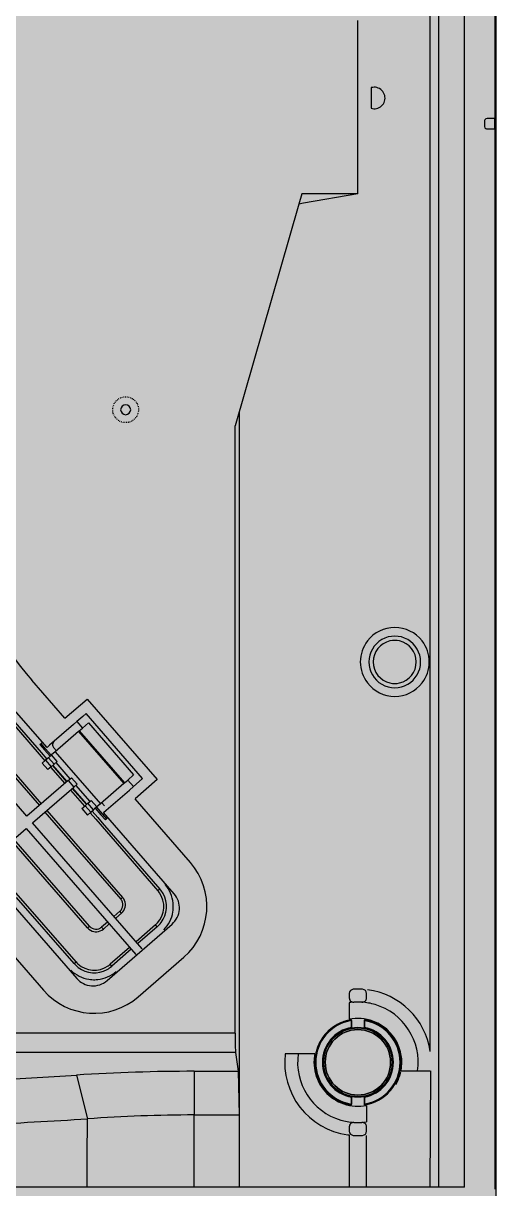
# Model space of a CAD drawing. Header units: millimetres. Extents: x -1070 to 42146, y 1440 to 12921.
# Drawn here: x 6056.9 to 6111.8, y 3019.1 to 3154.5 of the extents above; entities that cross this region are included whole.
import ezdxf

# ---------------------------------------------------------------- set-up
doc = ezdxf.new("R2010")
doc.units = ezdxf.units.MM
doc.linetypes.add('HIDDEN', pattern=[0.2, 0.1, -0.1])
for name, color, linetype in [('CITI-3MM实线CONTINUOUS', 7, 'Continuous'), ('CITIE-TAO实线CONTINUOUS', 7, 'Continuous'), ('DW-PLUS-XIANGTI隐藏线HIDDEN', 7, 'Continuous')]:
    doc.layers.add(name, color=color, linetype=linetype)

msp = doc.modelspace()

# ---------------------------------------------------------------- hatches: boundary and pattern name
at = {"lineweight": -3}
h = msp.add_hatch(color=256, dxfattribs=at)
h.dxf.hatch_style = 1
h.paths.add_polyline_path([(5611.757, 3767.826), (5611.757, 2767.826), (6111.757, 2767.826), (6111.757, 3767.826)])

# ---------------------------------------------------------------- linework, layer by layer
at = {"color": 7, "linetype": 'Continuous', "lineweight": -3}
for p, q in [((6108.15, 3019.326), (6108.15, 3266.326)), ((6111.657, 3266.576), (6111.657, 3143.426)), ((6105.15, 3080.326), (6105.15, 3205.326)), ((6104.161, 3080.326), (6104.161, 3159.826)), ((6095.761, 3134.713), (6095.761, 3154.826)), ((6097.309, 3147.026), (6097.309, 3144.625)), ((6110.457, 3143.126), (6110.457, 3142.526)), ((6111.657, 3143.426), (6110.757, 3143.426)), ((6111.657, 3142.226), (6111.657, 3143.426)), ((6110.757, 3142.226), (6111.657, 3142.226)), ((6111.657, 3142.226), (6111.657, 3019.076)), ((6089.232, 3134.713), (6088.884, 3133.501)), ((6095.761, 3134.713), (6089.232, 3134.713)), ((6095.761, 3134.713), (6089.429, 3133.597)), ((6088.884, 3133.501), (6081.495, 3107.731)), ((6089.429, 3133.597), (6088.884, 3133.501)), ((6081.976, 3109.41), (6081.976, 3107.731)), ((6081.495, 3037.202), (6081.495, 3107.731)), ((6081.976, 3107.731), (6081.977, 3027.71)), ((6104.161, 3035.101), (6104.161, 3080.326)), ((6105.15, 3019.326), (6105.15, 3080.326)), ((6061.744, 3073.787), (6057.913, 3078.194)), ((6057.332, 3062.4), (6045.523, 3075.985)), ((6059.663, 3070.389), (6055.045, 3075.701)), ((6061.744, 3073.787), (6064.31, 3076.018)), ((6064.31, 3076.018), (6072.445, 3066.659)), ((6054.139, 3074.914), (6058.757, 3069.601)), ((6054.366, 3075.111), (6058.459, 3070.402)), ((6063.814, 3073.997), (6063.135, 3073.406)), ((6064.191, 3074.325), (6063.814, 3073.997)), ((6070.752, 3066.778), (6064.191, 3074.325)), ((6051.422, 3072.552), (6058.993, 3063.843)), ((6062.75, 3073.072), (6059.957, 3070.644)), ((6063.135, 3073.406), (6062.75, 3073.072)), ((6063.135, 3073.406), (6063.791, 3072.652)), ((6063.406, 3072.317), (6063.791, 3072.652)), ((6063.791, 3072.652), (6064.47, 3073.242)), ((6064.47, 3073.242), (6069.719, 3067.205)), ((6051.196, 3072.355), (6058.766, 3063.646)), ((6063.319, 3072.242), (6060.613, 3069.89)), ((6063.406, 3072.317), (6063.319, 3072.242)), ((6063.319, 3072.242), (6068.568, 3066.204)), ((6063.406, 3072.317), (6068.654, 3066.279)), ((6058.459, 3070.402), (6058.984, 3069.798)), ((6058.838, 3070.731), (6058.967, 3070.844)), ((6058.838, 3070.731), (6059.363, 3070.127)), ((6058.967, 3070.844), (6059.063, 3070.927)), ((6059.492, 3070.24), (6058.967, 3070.844)), ((6058.984, 3069.798), (6059.64, 3069.043)), ((6059.363, 3070.127), (6060.019, 3069.373)), ((6060.148, 3069.485), (6059.492, 3070.24)), ((6059.957, 3070.644), (6059.663, 3070.389)), ((6060.613, 3069.89), (6060.189, 3069.521)), ((6060.429, 3070.392), (6060.757, 3070.014)), ((6060.613, 3069.89), (6065.862, 3063.852)), ((6058.757, 3069.601), (6059.413, 3068.847)), ((6059.112, 3068.584), (6059.489, 3068.912)), ((6059.112, 3068.584), (6059.768, 3067.829)), ((6059.814, 3069.195), (6059.489, 3068.912)), ((6059.489, 3068.912), (6060.145, 3068.158)), ((6059.814, 3069.195), (6060.175, 3069.509)), ((6060.471, 3068.44), (6059.814, 3069.195)), ((6060.145, 3068.158), (6060.471, 3068.44)), ((6060.175, 3069.509), (6060.189, 3069.521)), ((6060.845, 3068.766), (6060.189, 3069.521)), ((6060.845, 3068.766), (6060.471, 3068.44)), ((6062.355, 3066.766), (6060.715, 3068.653)), ((6060.145, 3068.158), (6059.768, 3067.829)), ((6060.07, 3068.092), (6061.71, 3066.205)), ((6060.296, 3068.289), (6061.936, 3066.402)), ((6061.981, 3066.441), (6060.341, 3068.328)), ((6069.039, 3066.614), (6069.719, 3067.205)), ((6062.111, 3066.554), (6057.332, 3062.4)), ((6057.988, 3061.645), (6062.767, 3065.799)), ((6062.111, 3066.554), (6062.485, 3066.879)), ((6062.111, 3066.554), (6062.767, 3065.799)), ((6062.485, 3066.879), (6063.141, 3066.125)), ((6064.277, 3063.799), (6062.637, 3065.686)), ((6063.141, 3066.125), (6062.767, 3065.799)), ((6064.652, 3064.125), (6063.012, 3066.012)), ((6068.568, 3066.204), (6065.862, 3063.852)), ((6068.654, 3066.279), (6068.568, 3066.204)), ((6068.654, 3066.279), (6069.039, 3066.614)), ((6069.039, 3066.614), (6069.695, 3065.859)), ((6069.224, 3065.45), (6069.695, 3065.859)), ((6069.695, 3065.859), (6070.375, 3066.45)), ((6072.445, 3066.659), (6069.879, 3064.429)), ((6070.375, 3066.45), (6070.752, 3066.778)), ((6062.366, 3065.45), (6064.006, 3063.564)), ((6062.592, 3065.647), (6064.232, 3063.76)), ((6066.518, 3063.097), (6069.224, 3065.45)), ((6076.308, 3057.033), (6069.879, 3064.429)), ((6059.649, 3063.089), (6068.44, 3052.975)), ((6063.704, 3063.301), (6064.081, 3063.629)), ((6063.704, 3063.301), (6064.36, 3062.547)), ((6064.407, 3063.912), (6064.081, 3063.629)), ((6064.081, 3063.629), (6064.737, 3062.875)), ((6064.407, 3063.912), (6064.781, 3064.238)), ((6065.063, 3063.157), (6064.407, 3063.912)), ((6064.737, 3062.875), (6065.063, 3063.157)), ((6065.437, 3063.483), (6064.781, 3064.238)), ((6064.888, 3063.006), (6065.544, 3062.251)), ((6065.126, 3063.212), (6065.063, 3063.157)), ((6065.437, 3063.483), (6065.126, 3063.212)), ((6065.267, 3063.335), (6065.923, 3062.58)), ((6065.397, 3063.448), (6066.053, 3062.693)), ((6065.862, 3063.852), (6065.437, 3063.483)), ((6066.005, 3063.976), (6066.333, 3063.599)), ((6066.224, 3062.841), (6066.518, 3063.097)), ((6070.716, 3047.004), (6057.988, 3061.645)), ((6059.422, 3062.892), (6068.214, 3052.779)), ((6064.737, 3062.875), (6064.36, 3062.547)), ((6064.662, 3062.809), (6065.318, 3062.054)), ((6065.318, 3062.054), (6072.535, 3053.752)), ((6065.544, 3062.251), (6066.069, 3061.647)), ((6065.923, 3062.58), (6066.448, 3061.976)), ((6066.053, 3062.693), (6066.578, 3062.089)), ((6066.069, 3061.647), (6072.761, 3053.949)), ((6074.424, 3053.408), (6066.224, 3062.841)), ((6066.578, 3062.089), (6066.448, 3061.976)), ((6066.673, 3062.172), (6066.578, 3062.089)), ((6052.455, 3056.836), (6057.234, 3060.989)), ((6057.234, 3060.989), (6069.961, 3046.348)), ((6064.365, 3049.433), (6055.573, 3059.546)), ((6064.591, 3049.63), (6055.8, 3059.743)), ((6063.025, 3045.486), (6055.809, 3053.788)), ((6072.761, 3053.949), (6072.535, 3053.752)), ((6054.903, 3053.001), (6063.104, 3043.567)), ((6062.799, 3045.289), (6056.107, 3052.987)), ((6068.44, 3052.975), (6068.214, 3052.779)), ((6068.115, 3051.368), (6067.436, 3050.777)), ((6068.312, 3051.141), (6067.633, 3050.551)), ((6068.312, 3051.141), (6068.115, 3051.368)), ((6052.822, 3049.602), (6059.252, 3042.206)), ((6064.365, 3049.433), (6064.591, 3049.63)), ((6066.681, 3050.121), (6066.002, 3049.531)), ((6066.199, 3049.305), (6066.002, 3049.531)), ((6066.878, 3049.895), (6066.199, 3049.305)), ((6066.631, 3043.32), (6074.178, 3049.881)), ((6072.258, 3049.802), (6069.994, 3047.834)), ((6072.455, 3049.576), (6070.191, 3047.608)), ((6072.455, 3049.576), (6072.258, 3049.802)), ((6069.24, 3047.178), (6066.975, 3045.21)), ((6069.436, 3046.952), (6067.172, 3044.983)), ((6062.799, 3045.289), (6063.025, 3045.486)), ((6070.256, 3041.436), (6075.539, 3046.029)), ((6067.172, 3044.983), (6066.975, 3045.21)), ((6094.757, 3041.81), (6094.757, 3041.309)), ((6096.757, 3041.309), (6096.757, 3041.81)), ((6094.757, 3040.754), (6094.757, 3038.827)), ((6095.007, 3038.668), (6095.007, 3038.769)), ((6095.007, 3038.668), (6095.007, 3037.882)), ((6096.507, 3038.769), (6096.507, 3038.668)), ((6096.507, 3038.668), (6096.507, 3037.882)), ((6095.007, 3037.882), (6095.007, 3037.78)), ((6096.507, 3037.78), (6096.507, 3037.882)), ((6081.495, 3037.202), (6047.734, 3037.202)), ((6100.161, 3036.191), (6100.161, 3036.398)), ((6081.554, 3034.981), (6047.734, 3034.981)), ((6081.554, 3034.981), (6081.841, 3032.783)), ((6088.829, 3034.826), (6087.316, 3034.826)), ((6090.756, 3034.826), (6088.829, 3034.826)), ((6063.094, 3032.338), (6064.362, 3027.267)), ((6076.757, 3032.783), (6081.841, 3032.783)), ((6076.757, 3032.783), (6076.757, 3027.71)), ((6081.841, 3032.783), (6081.976, 3027.71)), ((6100.758, 3032.826), (6102.685, 3032.826)), ((6102.685, 3032.826), (6104.161, 3032.826)), ((6104.161, 3019.326), (6104.209, 3032.826)), ((6100.161, 3031.254), (6100.161, 3031.46)), ((6095.007, 3029.871), (6095.007, 3029.77)), ((6095.007, 3029.77), (6095.007, 3028.984)), ((6096.507, 3029.77), (6096.507, 3029.871)), ((6096.507, 3029.77), (6096.507, 3028.984)), ((6095.007, 3028.882), (6095.007, 3028.984)), ((6096.507, 3028.984), (6096.507, 3028.882)), ((6096.757, 3028.825), (6096.757, 3026.898)), ((6076.757, 3027.71), (6081.976, 3027.71)), ((6076.757, 3019.326), (6076.757, 3027.71)), ((6081.976, 3027.71), (6081.961, 3019.326)), ((6094.757, 3026.343), (6094.757, 3025.842)), ((6094.757, 3025.385), (6094.757, 3019.326)), ((6096.757, 3025.842), (6096.757, 3026.343)), ((6096.757, 3019.326), (6096.757, 3025.342)), ((6108.15, 3019.326), (6044.964, 3019.326))]:
    msp.add_line(p, q, dxfattribs=at)
at = {"color": 1, "lineweight": -3}
msp.add_lwpolyline([(5611.757, 3767.826), (6111.757, 3767.826), (6111.757, 2767.826), (5611.757, 2767.826)], close=True, dxfattribs=at)
msp.add_lwpolyline([(5611.757, 3767.826), (6111.757, 3767.826), (6111.757, 2767.826), (5611.757, 2767.826)], close=True, dxfattribs=at)
at = {"color": 7, "linetype": 'Continuous', "lineweight": -3}
for centre, radius, start, end in [((6097.657, 3145.826), 1.25, 281.65508, 106.16904), ((6097.657, 3145.826), 1.25, 253.83096, 281.65508), ((6110.757, 3143.126), 0.3, 150, 180), ((6110.757, 3143.126), 0.3, 90, 150), ((6110.757, 3142.526), 0.3, 180, 240), ((6110.757, 3142.526), 0.3, 240, 270), ((6068.788, 3109.623), 0.584, 0, 180), ((6068.788, 3109.623), 0.584, 180, 0), ((6092.78, 3108.504), 46.2, 180, 221), ((6100.038, 3080.326), 4, 37.54339, 142.45661), ((6100.038, 3080.326), 3, 59.93589, 120.0659), ((6100.038, 3080.326), 4, 142.45661, 180), ((6100.038, 3080.326), 3, 120.0659, 180), ((6100.038, 3080.326), 2.5, 102.85635, 180), ((6100.038, 3080.326), 2.5, 77.14317, 102.85635), ((6100.038, 3080.326), 2.5, 0, 77.14317), ((6100.038, 3080.326), 3, 0, 59.93589), ((6100.038, 3080.326), 4, 0, 37.54339), ((6100.038, 3080.326), 4, 180, 217.54339), ((6100.038, 3080.326), 3, 180, 239.93589), ((6100.038, 3080.326), 2.5, 180, 257.14317), ((6100.038, 3080.326), 2.5, 282.85635, 0), ((6100.038, 3080.326), 3, 300.0659, 0), ((6100.038, 3080.326), 4, 322.45661, 0), ((6100.038, 3080.326), 4, 217.54339, 322.45661), ((6100.038, 3080.326), 2.5, 257.14317, 282.85635), ((6100.038, 3080.326), 3, 239.93589, 300.0659), ((6070.421, 3051.915), 7.8, 311, 41), ((6070.421, 3051.915), 2.8, 317.0428, 34.95761), ((6070.421, 3051.915), 2.8, 34.95761, 41), ((6070.421, 3051.915), 3.1, 28.91298, 41), ((6070.421, 3051.915), 3.9, 6.01277, 41), ((6067.459, 3052.123), 1, 18.5, 41), ((6067.459, 3052.123), 1, 333.5, 18.5), ((6067.459, 3052.123), 1.3, 3.53963, 41), ((6067.459, 3052.123), 1.3, 348.4981, 3.53963), ((6070.421, 3051.915), 3.1, 323.08702, 28.91298), ((6070.421, 3051.915), 3.9, 0.98723, 6.01277), ((6072.538, 3051.767), 2.5, 18.49993, 41), ((6072.538, 3051.767), 2.5, 355.99988, 18.49993), ((6067.459, 3052.123), 1, 311, 333.5), ((6067.459, 3052.123), 1.3, 311, 348.4981), ((6070.421, 3051.915), 3.9, 316.06268, 351.01277), ((6070.421, 3051.915), 3.9, 351.01277, 0.98723), ((6072.538, 3051.767), 2.5, 333.49994, 355.99988), ((6065.346, 3050.286), 1, 221, 243.5), ((6065.346, 3050.286), 1, 288.5, 311), ((6070.421, 3051.915), 2.8, 311, 317.0428), ((6070.421, 3051.915), 3.1, 311, 323.08702), ((6072.538, 3051.767), 2.5, 311, 333.49994), ((6065.346, 3050.286), 1.3, 221, 258.4981), ((6065.346, 3050.286), 1, 243.5, 288.5), ((6065.346, 3050.286), 1.3, 258.4981, 273.53963), ((6065.346, 3050.286), 1.3, 273.53963, 311), ((6065.139, 3047.323), 2.8, 221, 227.0428), ((6065.139, 3047.323), 3.9, 226.06268, 261.01277), ((6065.139, 3047.323), 3.1, 221, 233.08702), ((6065.139, 3047.323), 2.8, 227.0428, 304.95761), ((6065.139, 3047.323), 3.1, 233.08702, 298.91298), ((6065.139, 3047.323), 3.9, 276.01277, 311), ((6065.139, 3047.323), 3.1, 298.91298, 311), ((6065.139, 3047.323), 2.8, 304.95761, 311), ((6064.991, 3045.207), 2.5, 221, 243.49994), ((6064.991, 3045.207), 2.5, 243.49994, 265.99988), ((6065.139, 3047.323), 3.9, 261.01277, 270.98723), ((6064.991, 3045.207), 2.5, 265.99988, 288.49993), ((6065.139, 3047.323), 3.9, 270.98723, 276.01277), ((6064.991, 3045.207), 2.5, 288.49993, 311), ((6065.139, 3047.323), 7.8, 221, 311), ((6095.257, 3041.81), 0.5, 93.58332, 180), ((6095.757, 3033.826), 8.5, 86.41668, 93.58332), ((6096.257, 3041.81), 0.5, 0, 86.41668), ((6095.757, 3033.826), 8.5, 8.62805, 82.53463), ((6095.257, 3041.309), 0.5, 180, 273.82255), ((6095.757, 3033.826), 7, 95.29417, 98.21321), ((6095.757, 3033.826), 7, 86.17745, 93.82255), ((6096.257, 3041.309), 0.5, 266.17745, 0), ((6095.757, 3033.826), 7, 79.76053, 86.17743), ((6095.757, 3033.826), 7, 73.4912, 79.76053), ((6095.757, 3033.826), 7, 351.78679, 73.4912), ((6095.757, 3033.826), 5, 98.62693, 177.53429), ((6095.757, 3033.826), 4.9, 98.80437, 261.19563), ((6095.757, 3033.826), 5.1, 69.921, 101.30773), ((6095.757, 3033.826), 5, 0, 81.37307), ((6095.757, 3033.826), 4.9, 278.80437, 81.19563), ((6095.757, 3033.826), 5.1, 13.67613, 69.921), ((6095.757, 3033.826), 4.125, 100.47568, 259.52432), ((6095.757, 3033.826), 4.025, 100.739, 180), ((6095.757, 3033.826), 4, 100.74093, 177.39131), ((6095.757, 3033.826), 4, 100.74093, 177.39131), ((6095.757, 3033.826), 3.8, 0, 180), ((6095.757, 3033.826), 4.025, 79.261, 100.739), ((6095.757, 3033.826), 4, 79.25907, 100.74093), ((6095.757, 3033.826), 4, 79.25907, 100.74093), ((6095.757, 3033.826), 4, 2.60869, 79.25907), ((6095.757, 3033.826), 4.125, 280.47568, 79.52432), ((6095.757, 3033.826), 4.025, 0, 79.261), ((6095.757, 3033.826), 8.5, 173.24367, 262.12742), ((6095.757, 3033.826), 7, 171.78679, 253.4912), ((6095.757, 3033.826), 5.1, 168.69227, 176.40894), ((6095.757, 3033.826), 5.1, 355.06677, 13.67613), ((6095.757, 3033.826), 5.1, 176.40894, 191.21536), ((6095.757, 3033.826), 5, 177.53429, 180), ((6095.757, 3033.826), 5, 180, 261.37307), ((6095.757, 3033.826), 4.025, 180, 259.261), ((6095.757, 3033.826), 4, 177.39131, 180), ((6095.757, 3033.826), 4, 177.39131, 180), ((6095.757, 3033.826), 4, 180, 182.60869), ((6095.757, 3033.826), 4, 180, 182.60869), ((6095.757, 3033.826), 4, 182.60869, 259.25907), ((6095.757, 3033.826), 4, 182.60869, 259.25907), ((6095.757, 3033.826), 3.8, 180, 0), ((6095.757, 3033.826), 4, 280.74093, 357.39131), ((6095.757, 3033.826), 4.025, 280.739, 0), ((6095.757, 3033.826), 5, 278.62693, 357.53429), ((6095.757, 3033.826), 4, 0, 2.60869), ((6095.757, 3033.826), 4, 357.39131, 0), ((6095.757, 3033.826), 5, 357.53429, 0), ((6095.757, 3033.826), 5.1, 348.69227, 355.06677), ((6023.126, 3635.532), 604.516, 272.795049, 273.791442), ((6076.627, 2826.542), 206.241, 89.964, 93.76087), ((6095.757, 3033.826), 5.1, 191.21536, 251.32047), ((6095.757, 3033.826), 5.1, 332.95144, 345.57371), ((6095.757, 3033.826), 5.1, 345.57371, 347.20937), ((6095.757, 3033.826), 5.1, 329.71088, 332.95144), ((6095.757, 3033.826), 4.025, 259.261, 280.739), ((6095.757, 3033.826), 4, 259.25907, 280.74093), ((6095.757, 3033.826), 4, 259.25907, 280.74093), ((6095.757, 3033.826), 5.1, 251.32047, 281.30773), ((6023.067, 3669.607), 643.666, 272.572063, 273.677974), ((6076.641, 2857.712), 169.998, 89.96098, 94.14367), ((6095.757, 3033.826), 7, 253.4912, 259.76053), ((6095.757, 3033.826), 7, 259.76053, 266.17743), ((6095.257, 3026.343), 0.5, 86.17745, 180), ((6095.757, 3033.826), 7, 266.17745, 273.82255), ((6096.257, 3026.343), 0.5, 0, 93.82255), ((6095.757, 3033.826), 7, 275.29417, 278.21321), ((6095.757, 3033.826), 8.5, 262.12742, 263.24367), ((6095.257, 3025.842), 0.5, 180, 266.41668), ((6095.757, 3033.826), 8.5, 266.41668, 273.58332), ((6096.257, 3025.842), 0.5, 273.58332, 0)]:
    msp.add_arc(centre, radius, start, end, dxfattribs=at)
for centre, major_axis, ratio, start_param, end_param in [((6060.809, 3070.722), (0.38, 0.33), 0.9925462, 1.5707963, 3.1415927), ((6081.575, 3037.202), (0, 2.3), 0.0349208, -4.712389, -3.403392)]:
    msp.add_ellipse(centre, major_axis=major_axis, ratio=ratio, start_param=start_param, end_param=end_param, dxfattribs=at)
msp.add_open_spline([(6064.321, 3019.326), (6064.321, 3020.649), (6064.303, 3023.296), (6064.357, 3025.943), (6064.357, 3027.266)], degree=3, knots=[0, 0, 0, 0, 0.5000006, 1, 1, 1, 1], dxfattribs=at)
at = {"layer": 'CITI-3MM实线CONTINUOUS', "color": 7, "lineweight": -3}
for radius in [4, 3.8]:
    msp.add_circle((6095.757, 3033.826), radius, dxfattribs=at)
at = {"layer": 'CITIE-TAO实线CONTINUOUS', "color": 7, "lineweight": -3}
for p, q in [((6095.007, 3037.78), (6095.007, 3038.769)), ((6096.507, 3037.78), (6096.507, 3038.769)), ((6095.007, 3028.882), (6095.007, 3029.871)), ((6096.507, 3028.882), (6096.507, 3029.871))]:
    msp.add_line(p, q, dxfattribs=at)
msp.add_circle((6095.757, 3033.826), 4.025, dxfattribs=at)
for radius, start, end in [(5, 98.62693, 180), (4.9, 98.80437, 261.19563), (4.9, 278.80437, 81.19563), (4.125, 100.47568, 259.52432), (4.125, 280.47568, 79.52432), (5, 278.62693, 0)]:
    msp.add_arc((6095.757, 3033.826), radius, start, end, dxfattribs=at)
at = {"layer": 'DW-PLUS-XIANGTI隐藏线HIDDEN', "color": 5, "linetype": 'HIDDEN', "lineweight": -3}
msp.add_circle((6068.788, 3109.623), 1.5, dxfattribs=at)

doc.saveas('drawing.dxf')
